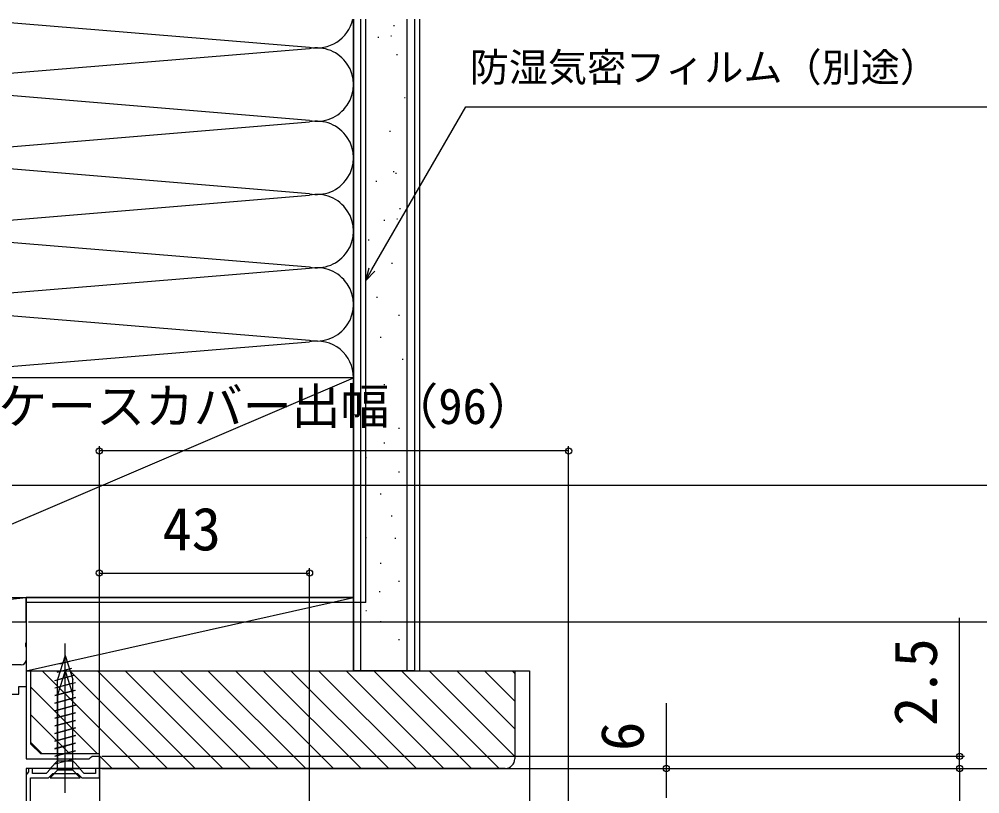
# Model space of a CAD drawing. Units: millimetres, scale not verified. Extents: x -525 to 525, y -783 to 778.
# Drawn here: x -291.4 to -94.9, y 437.1 to 595.7 of the extents above; entities that cross this region are included whole.
import ezdxf
from ezdxf.enums import TextEntityAlignment as Align

# ---------------------------------------------------------------- set-up
doc = ezdxf.new("R2010")
doc.units = ezdxf.units.MM
doc.header["$LTSCALE"] = 4
for name, color, linetype in [('0-3_YKK_11', 7, 'Continuous'), ('0-5_YKK_12', 2, 'Continuous'), ('0-6_YKK_13', 4, 'Continuous'), ('0-8_YKK_D', 6, 'Continuous'), ('0-A_YSS_K', 3, 'Continuous'), ('0-B_YSS_KE', 3, 'Continuous')]:
    doc.layers.add(name, color=color, linetype=linetype)
doc.styles.add('ＭＳ ゴシック', font='')
doc.styles.get('ＭＳ ゴシック').set_extended_font_data('MS Gothic')

msp = doc.modelspace()

# ---------------------------------------------------------------- linework, layer by layer
at = {"layer": '0-3_YKK_11'}
for points in [[(-404, 472.3), (-343.4, 472.3), (-343.4, 500.3), (-340, 500.3), (-340, 498.4), (-340.5, 497.9), (-341, 497.4), (-341, 472.3), (-290, 472.3), (-290, 468.058), (-290.12, 467.875), (-290.12, 467.325), (-290, 467.142), (-290, 464.5)], [(-291, 463.5), (-293.9, 463.5), (-293.9, 457.5), (-291.5, 457.5), (-291.5, 459.1), (-290, 459.1), (-290, 444.3), (-277.092, 444.3), (-276.796, 444.55), (-276.5, 444.8), (-275, 444.8), (-275, 442.3), (-290, 442.3), (-290, 416.3), (-291.8, 416.3), (-291.8, 418.3), (-300, 418.3), (-300, 421.6)], [(-286.1, 427.1), (-286.1, 432.5), (-286.9, 432.5), (-287.381, 427), (-289.1, 427), (-289.1, 440.4), (-285.4, 440.4), (-284.5, 441.3), (-279.5, 441.3), (-278.6, 440.4), (-275, 440.4), (-275, 442.3), (-275.8, 442.3), (-275.8, 441.3), (-278.086, 441.3), (-279.086, 442.3), (-284.914, 442.3), (-285.914, 441.3), (-288.7, 441.3), (-288.7, 442.3), (-289.5, 442.3), (-289.5, 441.592), (-289.75, 441.296), (-290, 441)], [(-290, 441), (-290, 426.1), (-287.1, 426.1)]]:
    msp.add_lwpolyline(points, dxfattribs=at)
msp.add_arc((-291, 464.5), 1, 270.00001, 359.99999, dxfattribs=at)
at = {"layer": '0-5_YKK_12'}
for p, q in [((-290, 464.5), (-290, 458.6)), ((-275, 442.8), (-275, 434.6))]:
    msp.add_line(p, q, dxfattribs=at)
at = {"layer": '0-6_YKK_13'}
for p, q in [((-282, 437.9), (-282, 467.9)), ((-282, 437.3), (-282, 467.3)), ((-282, 437.3), (-282, 467.3)), ((-282, 465.4), (-283.55, 460.484)), ((-283.112, 463.704), (-281.062, 464.253)), ((-282, 465.4), (-280.45, 460.484)), ((-282, 465.4), (-280.45, 460.484)), ((-283.646, 462.008), (-280.61, 462.821)), ((-282, 462.3), (-283.55, 457.384)), ((-282, 462.3), (-283.55, 457.384)), ((-282, 462.3), (-280.45, 457.384)), ((-282, 462.3), (-280.45, 457.384)), ((-284.1, 460.333), (-280.159, 461.389)), ((-284.1, 458.78), (-279.9, 459.906)), ((-283.55, 441.95), (-283.55, 460.484)), ((-281.061, 461.153), (-283.111, 460.604)), ((-281.061, 461.153), (-283.111, 460.604)), ((-280.45, 441.95), (-280.45, 460.484)), ((-284.1, 457.227), (-279.9, 458.353)), ((-280.158, 458.289), (-284.1, 457.233)), ((-280.158, 458.289), (-284.1, 457.233)), ((-280.61, 459.721), (-283.646, 458.908)), ((-280.61, 459.721), (-283.646, 458.908)), ((-279.9, 456.806), (-284.1, 455.68)), ((-279.9, 456.806), (-284.1, 455.68)), ((-284.1, 455.674), (-279.9, 456.8)), ((-283.55, 457.384), (-283.55, 443.85)), ((-283.55, 457.384), (-283.55, 443.85)), ((-280.45, 443.85), (-280.45, 457.384)), ((-280.45, 443.85), (-280.45, 457.384)), ((-279.9, 455.253), (-284.1, 454.127)), ((-279.9, 455.253), (-284.1, 454.127)), ((-284.1, 454.121), (-279.9, 455.247)), ((-279.9, 453.7), (-284.1, 452.574)), ((-279.9, 453.7), (-284.1, 452.574)), ((-284.1, 452.569), (-279.9, 453.694)), ((-279.9, 452.147), (-284.1, 451.021)), ((-279.9, 452.147), (-284.1, 451.021)), ((-284.1, 451.016), (-279.9, 452.141)), ((-279.9, 450.594), (-284.1, 449.469)), ((-279.9, 450.594), (-284.1, 449.469)), ((-284.1, 449.463), (-279.9, 450.588)), ((-279.9, 449.041), (-284.1, 447.916)), ((-279.9, 449.041), (-284.1, 447.916)), ((-284.1, 447.91), (-279.9, 449.035)), ((-279.9, 447.488), (-284.1, 446.363)), ((-279.9, 447.488), (-284.1, 446.363)), ((-284.1, 446.357), (-279.9, 447.482)), ((-279.9, 445.935), (-284.1, 444.81)), ((-279.9, 445.935), (-284.1, 444.81)), ((-284.1, 444.804), (-279.9, 445.929)), ((-284.1, 443.251), (-279.9, 444.376)), ((-285.1, 442.3), (-283.55, 443.85)), ((-285.1, 442.3), (-283.55, 443.85)), ((-285.1, 442.3), (-278.9, 442.3)), ((-285.1, 442.3), (-278.9, 442.3)), ((-283.55, 443.85), (-280.45, 443.85)), ((-283.55, 443.85), (-280.45, 443.85)), ((-278.9, 442.3), (-280.45, 443.85)), ((-278.9, 442.3), (-280.45, 443.85)), ((-285.1, 440.4), (-283.55, 441.95))]:
    msp.add_line(p, q, dxfattribs=at)
msp.add_lwpolyline([(-285.1, 440.4), (-278.9, 440.4), (-280.45, 441.95), (-283.55, 441.95)], dxfattribs=at)
at = {"layer": '0-8_YKK_D'}
for p, q in [((-275, 445.3), (-275, 508.3)), ((-179, 507.3), (-275, 507.3)), ((-179, 405), (-179, 508.3)), ((-339.5, 500.3), (-18, 500.3)), ((-275, 445.3), (-275, 483.3)), ((-275, 482.3), (-232, 482.3)), ((-232, 432.053), (-232, 483.3)), ((-289.5, 472.3), (-58, 472.3)), ((-289.5, 472.3), (-18, 472.3)), ((-289.5, 472.3), (-18, 472.3)), ((-289.5, 472.3), (-38, 472.3)), ((-99, 444.8), (-99, 473.127)), ((-274.5, 444.8), (-98, 444.8)), ((-99, 442.3), (-99, 444.8)), ((-274.5, 442.3), (-158, 442.3)), ((-274.5, 442.3), (-98, 442.3)), ((-274.5, 442.3), (-38, 442.3)), ((-274.5, 442.3), (-98, 442.3)), ((-274.4, 442.3), (-38, 442.3)), ((-189, 442.3), (2, 442.3)), ((-99, 442.3), (-99, 439.75)), ((-99, 442.3), (-99, 416.3))]:
    msp.add_line(p, q, dxfattribs=at)
for points in [[(-220.501, 542.22), (-219.226, 544.428), (-200, 577.729), (-78.525, 577.729)], [(-218.634, 544.087), (-220.501, 542.22), (-219.818, 544.77)], [(-159, 436.3), (-159, 442.3), (-159, 455.668)]]:
    msp.add_lwpolyline(points, dxfattribs=at)
for centre in [(-275, 507.3), (-179, 507.3), (-275, 482.3), (-232, 482.3), (-99, 444.8), (-159, 442.3), (-99, 442.3), (-99, 442.3)]:
    msp.add_circle(centre, 0.637, dxfattribs=at)
at = {"layer": '0-A_YSS_K'}
for p, q in [((-301.269, 595.679), (-232.032, 589.958)), ((-223, 522.3), (-223, 595.679)), ((-221.5, 462.3), (-221.5, 595.679)), ((-212, 462.3), (-212, 595.679)), ((-209.5, 595.679), (-209.5, 462.3)), ((-214.844, 594.382), (-214.644, 594.382)), ((-218.045, 591.981), (-217.845, 591.981)), ((-215.402, 592.281), (-215.202, 592.281)), ((-232.032, 589.642), (-318.968, 582.458)), ((-214.207, 588.473), (-214.007, 588.473)), ((-223, 586.023), (-223, 522.3)), ((-232.032, 574.958), (-318.968, 582.142)), ((-212.606, 579.67), (-212.406, 579.67)), ((-318.968, 567.458), (-232.032, 574.642)), ((-215.666, 572.739), (-215.466, 572.739)), ((-232.032, 559.958), (-318.968, 567.142)), ((-214.92, 564.533), (-214.72, 564.533)), ((-214.417, 564.139), (-214.217, 564.139)), ((-218.418, 562.539), (-218.218, 562.539)), ((-318.968, 552.458), (-232.032, 559.642)), ((-213.616, 556.936), (-213.416, 556.936)), ((-216.818, 554.535), (-216.618, 554.535)), ((-214.174, 554.835), (-213.974, 554.835)), ((-318.968, 552.142), (-232.032, 544.958)), ((-220.019, 550.534), (-219.819, 550.534)), ((-232.032, 544.642), (-318.968, 537.458)), ((-215.217, 545.732), (-215.017, 545.732)), ((-218.277, 538.801), (-218.077, 538.801)), ((-318.968, 537.142), (-232.032, 529.958)), ((-213.801, 535.071), (-213.601, 535.071)), ((-318.968, 522.458), (-232.032, 529.642)), ((-217.531, 530.595), (-217.331, 530.595)), ((-213.055, 526.119), (-212.855, 526.119)), ((-328, 477.3), (-223, 522.3)), ((-216.785, 520.897), (-216.585, 520.897)), ((-219.769, 517.168), (-219.569, 517.168)), ((-213.801, 511.946), (-213.601, 511.946)), ((-216.785, 508.962), (-216.585, 508.962)), ((-220.515, 505.978), (-220.315, 505.978)), ((-213.801, 502.994), (-213.601, 502.994)), ((-217.531, 498.518), (-217.331, 498.518)), ((-215.293, 494.042), (-215.093, 494.042)), ((-220.515, 489.566), (-220.315, 489.566)), ((-214.57, 489.419), (-214.37, 489.419)), ((-217.531, 484.344), (-217.331, 484.344)), ((-213.801, 480.614), (-213.601, 480.614)), ((-217.736, 478.538), (-217.536, 478.538)), ((-340, 477.3), (-290, 477.3)), ((-340, 472.3), (-290, 477.3)), ((-290, 472.3), (-290, 477.3)), ((-290, 462.3), (-223, 477.3)), ((-220.515, 474.63), (-220.315, 474.63)), ((-340, 472.3), (-290, 472.3)), ((-217.531, 472.409), (-217.331, 472.409)), ((-213.801, 468.679), (-213.601, 468.679)), ((-286.722, 462.3), (-266.722, 442.3)), ((-281.065, 462.3), (-261.065, 442.3)), ((-275.408, 462.3), (-255.408, 442.3)), ((-269.751, 462.3), (-249.751, 442.3)), ((-264.094, 462.3), (-244.094, 442.3)), ((-258.438, 462.3), (-238.438, 442.3)), ((-252.781, 462.3), (-232.781, 442.3)), ((-247.124, 462.3), (-227.124, 442.3)), ((-241.467, 462.3), (-221.467, 442.3)), ((-235.81, 462.3), (-215.81, 442.3)), ((-230.153, 462.3), (-210.153, 442.3)), ((-224.496, 462.3), (-204.496, 442.3)), ((-218.84, 462.3), (-198.84, 442.3)), ((-213.183, 462.3), (-193.183, 442.3)), ((-207.526, 462.3), (-190, 444.774)), ((-201.869, 462.3), (-190, 450.431)), ((-196.212, 462.3), (-190, 456.088)), ((-190.555, 462.3), (-190, 461.745)), ((-289, 458.921), (-275.358, 445.279)), ((-289, 453.264), (-281.036, 445.3)), ((-289, 447.608), (-286.692, 445.3)), ((-275.021, 444.942), (-272.379, 442.3))]:
    msp.add_line(p, q, dxfattribs=at)
msp.add_lwpolyline([(-290, 462.3), (-223, 462.3), (-223, 477.3), (-290, 477.3)], close=True, dxfattribs=at)
msp.add_lwpolyline([(-190, 462.3), (-187, 462.3), (-187, 297.8)], dxfattribs=at)
for centre, start, end in [((-230.5, 597.3), 258.21646, 347.5212), ((-230.5, 582.3), 258.21646, 101.78354), ((-230.5, 567.3), 258.21646, 101.78354), ((-230.5, 552.3), 258.21646, 101.78354), ((-230.5, 537.3), 258.21646, 101.78354), ((-230.5, 522.3), 0, 101.78354)]:
    msp.add_arc(centre, 7.5, start, end, dxfattribs=at)
at = {"layer": '0-B_YSS_KE'}
for p, q in [((-223, 595.679), (-223, 462.3)), ((-220.501, 476.3), (-220.501, 595.679)), ((-210.5, 595.679), (-210.5, 462.3)), ((-223, 477.3), (-223, 522.3)), ((-220.501, 476.3), (-290.001, 476.3)), ((-210.5, 462.3), (-223, 462.3))]:
    msp.add_line(p, q, dxfattribs=at)
for points in [[(-223, 522.3), (-328, 522.3), (-328, 477.3), (-223, 477.3)], [(-289, 462.3), (-190, 462.3), (-190, 444.3)], [(-192, 442.3), (-275, 442.3), (-275, 445.3), (-287, 445.3), (-289, 447.3), (-289, 462.3)]]:
    msp.add_lwpolyline(points, dxfattribs=at)
msp.add_arc((-192, 444.3), 2, 270.00001, 359.99999, dxfattribs=at)

# ---------------------------------------------------------------- texts
at = {"layer": '0-8_YKK_D', "style": 'ＭＳ ゴシック'}
for s, height, p in [('防湿気密フィルム（別途）', 5.865, (-199.232, 581.147)), ('ケースカバー出幅（96）', 7.331, (-295.665, 510.607)), ('43', 8.798, (-262.091, 484.3))]:
    msp.add_text(s, height=height, dxfattribs=at).set_placement(p, align=Align.BOTTOM_LEFT)
for s, p in [('2.5', (-101, 451.014)), ('6', (-161, 445.895))]:
    msp.add_text(s, height=8.798, rotation=90, dxfattribs=at).set_placement(p, align=Align.BOTTOM_LEFT)

doc.saveas('drawing.dxf')
